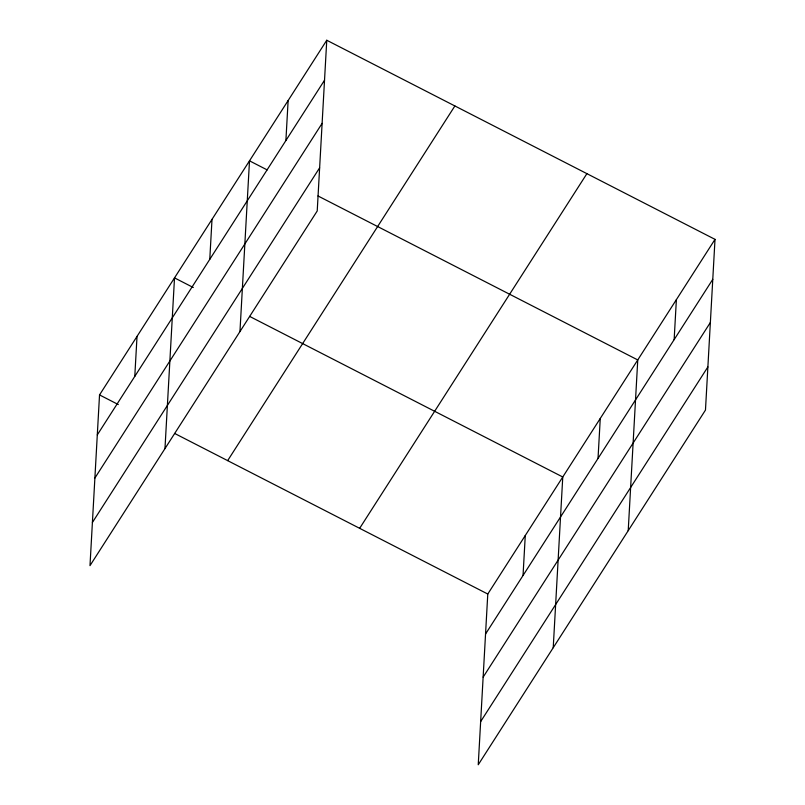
<?xml version="1.0" encoding="UTF-8"?>
<svg xmlns="http://www.w3.org/2000/svg" width="805" height="805" viewBox="0 0 805 805"><rect width="100%" height="100%" fill="white"/><g stroke="black" fill="none" stroke-linecap="round" stroke-linejoin="round"><path stroke-width="1.21" d="M326.76 40.25L99.528 394.923L89.989 565.643L317.22 210.97L326.76 40.25L715.011 239.357L705.472 410.077L478.24 764.75L487.78 594.03L715.011 239.357M134.787 376.378L137.021 336.399M164.975 448.596L174.514 277.886L193.291 287.516M209.773 259.331L212.007 219.363M239.96 331.559L249.5 160.839L267.18 169.905M285.896 140.523L288.13 100.545M523.039 575.484L525.273 535.506M553.226 647.703L562.765 476.993L249.62 316.395M598.024 458.437L600.258 418.469M628.212 530.666L637.761 359.946L317.985 195.957M674.147 339.63L676.381 299.651M97.294 434.901L324.526 80.228M94.879 478.049L322.111 123.366M92.394 522.495L319.625 167.822M227.654 460.631L454.885 105.958M359.654 528.322L586.895 173.649M485.546 634.008L712.777 279.335M483.131 677.156L710.372 322.473M480.645 721.602L707.887 366.929M99.528 394.923L118.305 404.553M174.635 433.442L487.78 594.03"/></g></svg>
